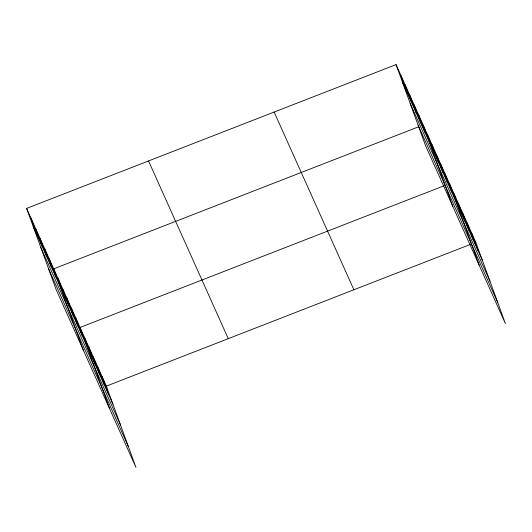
<?xml version="1.0" encoding="UTF-8"?>
<svg xmlns="http://www.w3.org/2000/svg" width="532" height="532" viewBox="0 0 532 532"><rect width="100%" height="100%" fill="white"/><g stroke="black" fill="none" stroke-linecap="round" stroke-linejoin="round"><path stroke-width="0.8" d="M26.6 208.404L106.36 386.106L135.946 467.395L56.186 289.694L26.6 208.404L396.054 64.605L475.814 242.306L505.4 323.596L425.64 145.894L396.054 64.605M418.657 126.782L53.719 268.82L83.305 350.109M421.663 125.612L423.173 125.027L452.759 206.316M444.227 185.715L80.039 327.459L109.625 408.749M447.984 184.252L449.493 183.666L479.079 264.956M106.36 386.106L470.547 244.361M474.311 242.898L475.814 242.306M402.624 82.666L482.384 260.367M410.219 103.527L489.979 281.235M418.046 125.027L497.806 302.728M274.133 112.059L353.893 289.76M148.521 160.95L228.281 338.651M33.17 226.459L112.937 404.16M40.764 247.327L120.531 425.028M48.592 268.826L128.352 446.528M471.425 232.537L477.995 250.592M467.043 222.762L473.613 240.816M462.654 212.986L469.224 231.048M458.265 203.217L464.835 221.272M453.876 193.442L460.453 211.497M445.104 173.891L451.675 191.952M440.715 164.122L447.292 182.177M436.333 154.346L442.903 172.401M431.944 144.571L438.514 162.632M427.555 134.802L434.132 152.857M418.651 114.959L425.221 133.013M414.129 104.884L420.706 122.945M409.613 94.816L416.184 112.87M405.091 84.748L411.662 102.802M400.569 74.68L407.146 92.734M101.978 376.33L108.548 394.385M97.589 366.555L104.159 384.616M93.2 356.786L99.77 374.841M88.817 347.01L95.388 365.065M84.428 337.235L90.999 355.29M75.65 317.69L82.227 335.745M71.268 307.915L77.838 325.97M66.879 298.139L73.449 316.201M62.49 288.371L69.067 306.425M58.108 278.595L64.678 296.65M49.197 258.752L55.774 276.806M44.681 248.683L51.252 266.738M40.159 238.609L46.73 256.67M35.637 228.541L42.214 246.595M31.122 218.472L37.692 236.527"/></g></svg>
